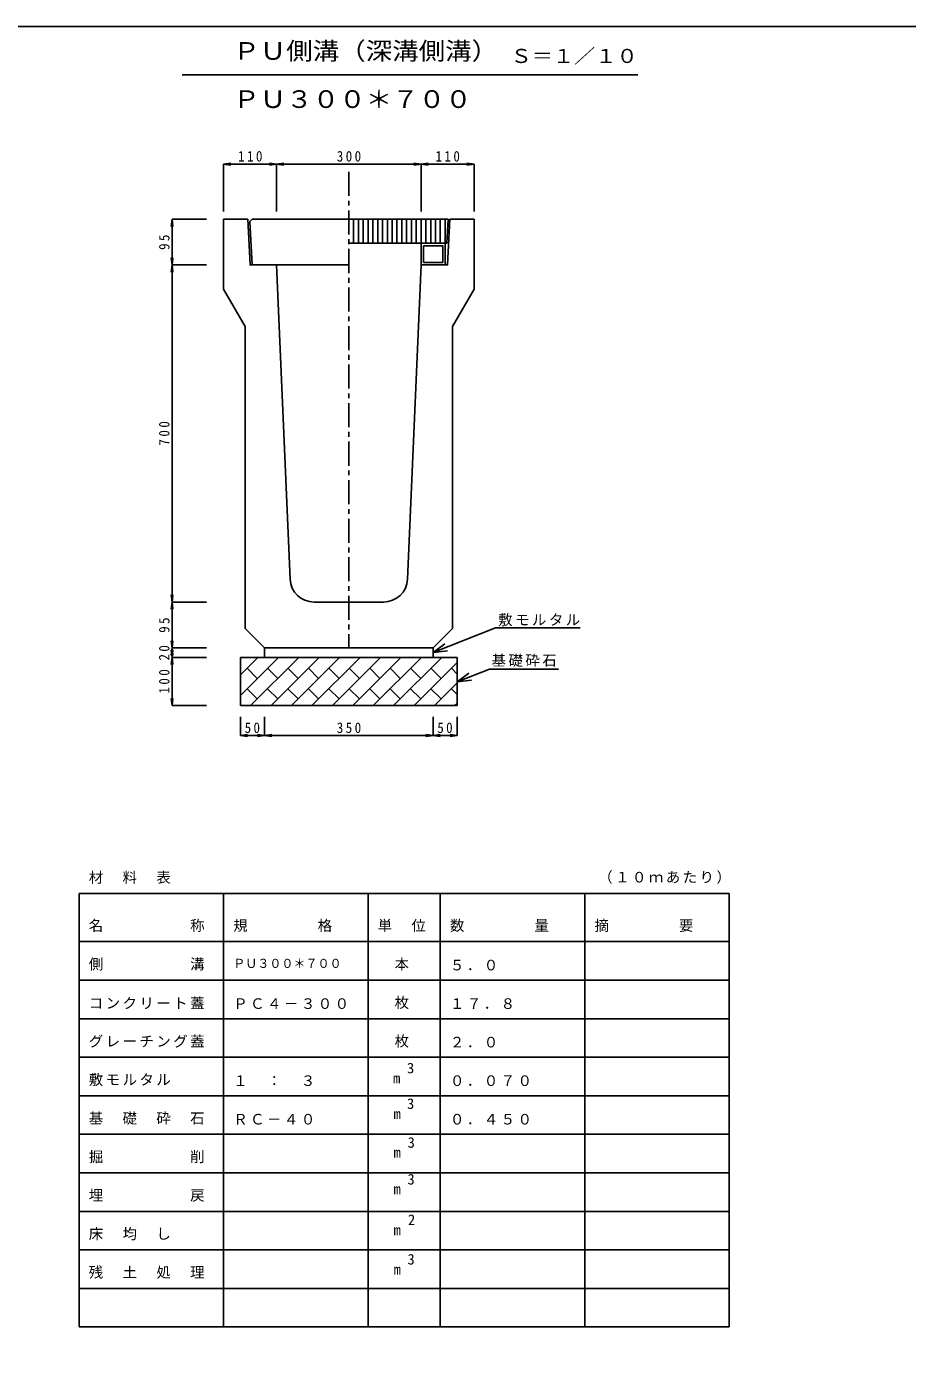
# Model space of a CAD drawing. Units: millimetres, scale not verified. Extents: x -4010 to 3990, y -2662 to 2838.
# Drawn here: x -2181 to -352, y 83 to 2838 of the extents above; entities that cross this region are included whole.
import ezdxf
from ezdxf.enums import TextEntityAlignment as Align

# ---------------------------------------------------------------- set-up
doc = ezdxf.new("R2010")
doc.units = ezdxf.units.MM
doc.header["$LTSCALE"] = 10
doc.linetypes.add('CHAIN1', pattern=[8, 5, -1, 1, -1])
doc.layers.add('0-0', color=7, linetype='Continuous')
doc.styles.add('ＭＳ ゴシック', font='')
doc.styles.get('ＭＳ ゴシック').set_extended_font_data('MS Gothic')

msp = doc.modelspace()

# ---------------------------------------------------------------- linework, layer by layer
at = {"layer": '0-0'}
for p, q in [((-1857.91, 2738.48), (-911.83, 2738.48)), ((-1771.81, 2552.85), (-1756.94, 2554.81)), ((-1771.81, 2552.85), (-1661.81, 2552.85)), ((-1771.81, 2454.12), (-1771.81, 2552.85)), ((-1771.81, 2552.85), (-1756.94, 2550.89)), ((-1661.81, 2552.85), (-1676.69, 2554.81)), ((-1661.81, 2552.85), (-1676.69, 2550.89)), ((-1661.81, 2552.85), (-1646.94, 2554.81)), ((-1661.81, 2454.12), (-1661.81, 2552.85)), ((-1661.81, 2552.85), (-1361.81, 2552.85)), ((-1661.81, 2552.85), (-1646.94, 2550.89)), ((-1361.81, 2552.85), (-1376.69, 2554.81)), ((-1361.81, 2552.85), (-1376.69, 2550.89)), ((-1361.81, 2552.85), (-1346.94, 2554.81)), ((-1361.81, 2454.12), (-1361.81, 2552.85)), ((-1361.81, 2552.85), (-1251.81, 2552.85)), ((-1361.81, 2552.85), (-1346.94, 2550.89)), ((-1251.81, 2552.85), (-1266.69, 2554.81)), ((-1251.81, 2552.85), (-1266.69, 2550.89)), ((-1251.81, 2454.12), (-1251.81, 2552.85)), ((-1878.83, 2438.48), (-1880.79, 2423.6)), ((-1878.83, 2438.48), (-1878.83, 2343.48)), ((-1807.65, 2438.48), (-1878.83, 2438.48)), ((-1878.83, 2438.48), (-1876.88, 2423.6)), ((-1721.81, 2438.48), (-1771.81, 2438.48)), ((-1771.81, 2438.48), (-1771.81, 2293.48)), ((-1712.81, 2438.48), (-1717.55, 2433.48)), ((-1712.81, 2343.48), (-1717.55, 2433.48)), ((-1501.81, 2438.48), (-1501.81, 2388.48)), ((-1491.81, 2438.48), (-1491.81, 2388.48)), ((-1481.81, 2438.48), (-1481.81, 2388.48)), ((-1471.81, 2438.48), (-1471.81, 2388.48)), ((-1461.81, 2438.48), (-1461.81, 2388.48)), ((-1451.81, 2438.48), (-1451.81, 2388.48)), ((-1441.81, 2438.48), (-1441.81, 2388.48)), ((-1431.81, 2438.48), (-1431.81, 2388.48)), ((-1421.81, 2438.48), (-1421.81, 2388.48)), ((-1411.81, 2438.48), (-1411.81, 2388.48)), ((-1401.81, 2438.48), (-1401.81, 2388.48)), ((-1391.81, 2438.48), (-1391.81, 2388.48)), ((-1381.81, 2438.48), (-1381.81, 2388.48)), ((-1371.81, 2438.48), (-1371.81, 2388.48)), ((-1361.81, 2438.48), (-1361.81, 2388.48)), ((-1351.81, 2438.48), (-1351.81, 2388.48)), ((-1341.81, 2438.48), (-1341.81, 2388.48)), ((-1331.81, 2438.48), (-1331.81, 2388.48)), ((-1321.81, 2438.48), (-1321.81, 2388.48)), ((-1311.81, 2438.48), (-1311.81, 2388.48)), ((-1301.81, 2438.48), (-1251.81, 2438.48)), ((-1251.81, 2438.48), (-1251.81, 2293.48)), ((-1511.81, 2388.48), (-1308.45, 2388.48)), ((-1361.81, 2343.48), (-1361.81, 2388.48)), ((-1356.81, 2383.48), (-1316.81, 2383.48)), ((-1356.81, 2348.47), (-1356.81, 2383.48)), ((-1316.81, 2348.47), (-1316.81, 2383.48)), ((-1311.81, 2343.48), (-1311.81, 2388.48)), ((-1878.83, 2343.48), (-1880.79, 2358.35)), ((-1878.83, 2343.48), (-1880.79, 2328.6)), ((-1878.83, 2343.48), (-1876.88, 2358.35)), ((-1807.65, 2343.48), (-1878.83, 2343.48)), ((-1878.83, 2343.48), (-1876.88, 2328.6)), ((-1878.83, 2343.48), (-1878.83, 1643.48)), ((-1511.81, 2343.48), (-1712.81, 2343.48)), ((-1661.81, 2343.48), (-1633.87, 1691.33)), ((-1389.76, 1691.33), (-1361.81, 2343.48)), ((-1316.81, 2348.47), (-1356.81, 2348.47)), ((-1771.81, 2293.48), (-1726.81, 2215.53)), ((-1251.81, 2293.48), (-1296.81, 2215.53)), ((-1296.81, 2215.53), (-1296.81, 1588.48)), ((-1878.83, 1643.48), (-1880.79, 1658.35)), ((-1878.83, 1643.48), (-1876.88, 1658.35)), ((-1878.83, 1643.48), (-1880.79, 1628.6)), ((-1807.65, 1643.48), (-1878.83, 1643.48)), ((-1878.83, 1643.48), (-1876.88, 1628.6)), ((-1878.83, 1643.48), (-1878.83, 1548.48)), ((-1583.91, 1643.48), (-1439.72, 1643.48)), ((-1336.81, 1538.81), (-1206.91, 1589.72)), ((-1336.81, 1548.48), (-1296.81, 1588.48)), ((-1206.91, 1589.72), (-1031.73, 1589.72)), ((-1878.83, 1548.48), (-1880.79, 1563.35)), ((-1878.83, 1548.48), (-1880.79, 1533.6)), ((-1878.83, 1528.48), (-1880.79, 1543.35)), ((-1878.83, 1548.48), (-1876.88, 1563.35)), ((-1807.65, 1548.48), (-1878.83, 1548.48)), ((-1878.83, 1548.48), (-1876.88, 1533.6)), ((-1878.83, 1548.48), (-1878.83, 1528.48)), ((-1878.83, 1528.48), (-1876.88, 1543.35)), ((-1686.81, 1548.48), (-1336.81, 1548.48)), ((-1686.81, 1548.48), (-1686.81, 1528.48)), ((-1336.81, 1538.81), (-1312.67, 1556.61)), ((-1336.81, 1548.48), (-1336.81, 1528.48)), ((-1878.83, 1528.48), (-1880.79, 1513.6)), ((-1807.65, 1528.48), (-1878.83, 1528.48)), ((-1878.83, 1528.48), (-1876.88, 1513.6)), ((-1878.83, 1528.48), (-1878.83, 1428.48)), ((-1736.81, 1528.48), (-1286.81, 1528.48)), ((-1736.81, 1528.48), (-1736.81, 1428.48)), ((-1736.81, 1449.8), (-1658.14, 1528.48)), ((-1736.81, 1492.23), (-1700.57, 1528.48)), ((-1715.71, 1428.48), (-1615.71, 1528.48)), ((-1701.84, 1527.2), (-1703.12, 1528.48)), ((-1673.29, 1428.48), (-1573.29, 1528.48)), ((-1659.41, 1527.2), (-1660.69, 1528.48)), ((-1630.86, 1428.48), (-1530.86, 1528.48)), ((-1616.99, 1527.2), (-1618.26, 1528.48)), ((-1588.43, 1428.48), (-1488.43, 1528.48)), ((-1574.56, 1527.2), (-1575.84, 1528.48)), ((-1546.01, 1428.48), (-1446.01, 1528.48)), ((-1532.14, 1527.2), (-1533.41, 1528.47)), ((-1503.58, 1428.48), (-1403.58, 1528.48)), ((-1489.71, 1527.2), (-1490.98, 1528.48)), ((-1461.15, 1428.48), (-1361.15, 1528.48)), ((-1447.28, 1527.2), (-1448.56, 1528.48)), ((-1418.73, 1428.48), (-1318.73, 1528.48)), ((-1404.86, 1527.2), (-1406.13, 1528.48)), ((-1376.3, 1428.48), (-1286.81, 1517.96)), ((-1362.43, 1527.2), (-1363.71, 1528.47)), ((-1336.81, 1538.81), (-1307, 1542.15)), ((-1320, 1527.2), (-1321.28, 1528.48)), ((-1286.81, 1528.48), (-1286.81, 1428.48)), ((-1701.84, 1484.77), (-1723.05, 1505.99)), ((-1659.41, 1484.77), (-1680.63, 1505.99)), ((-1616.99, 1484.77), (-1638.2, 1505.99)), ((-1574.56, 1484.77), (-1595.78, 1505.99)), ((-1532.14, 1484.77), (-1553.35, 1505.99)), ((-1489.71, 1484.77), (-1510.92, 1505.99)), ((-1447.28, 1484.77), (-1468.5, 1505.99)), ((-1404.86, 1484.77), (-1426.07, 1505.99)), ((-1362.43, 1484.77), (-1383.64, 1505.99)), ((-1320, 1484.77), (-1341.22, 1505.99)), ((-1286.81, 1494.01), (-1298.79, 1505.99)), ((-1286.81, 1477.84), (-1219.51, 1504.13)), ((-1286.81, 1477.84), (-1262.65, 1495.62)), ((-1219.51, 1504.13), (-1076.48, 1504.13)), ((-1701.84, 1442.35), (-1723.05, 1463.56)), ((-1659.41, 1442.35), (-1680.63, 1463.56)), ((-1616.99, 1442.35), (-1638.2, 1463.56)), ((-1574.56, 1442.35), (-1595.77, 1463.56)), ((-1532.14, 1442.35), (-1553.35, 1463.56)), ((-1489.71, 1442.35), (-1510.92, 1463.56)), ((-1447.28, 1442.35), (-1468.5, 1463.56)), ((-1404.86, 1442.35), (-1426.07, 1463.56)), ((-1362.43, 1442.35), (-1383.64, 1463.56)), ((-1320, 1442.35), (-1341.22, 1463.56)), ((-1333.88, 1428.48), (-1286.81, 1475.54)), ((-1286.81, 1451.58), (-1298.79, 1463.56)), ((-1286.81, 1477.84), (-1257, 1481.15)), ((-1878.83, 1428.48), (-1880.79, 1443.35)), ((-1878.83, 1428.48), (-1876.88, 1443.35)), ((-1291.45, 1428.48), (-1286.81, 1433.11)), ((-1807.65, 1428.48), (-1878.83, 1428.48)), ((-1736.81, 1428.48), (-1286.81, 1428.48)), ((-1736.81, 1405.29), (-1736.81, 1366.34)), ((-1686.81, 1405.29), (-1686.81, 1366.34)), ((-1336.81, 1405.29), (-1336.81, 1366.34)), ((-1286.81, 1405.29), (-1286.81, 1366.34)), ((-1736.81, 1366.34), (-1721.94, 1368.29)), ((-1736.81, 1366.34), (-1686.81, 1366.34)), ((-1736.81, 1366.34), (-1721.94, 1364.38)), ((-1686.81, 1366.34), (-1701.69, 1368.29)), ((-1686.81, 1366.34), (-1701.69, 1364.38)), ((-1686.81, 1366.34), (-1671.94, 1368.29)), ((-1686.81, 1366.34), (-1336.81, 1366.34)), ((-1686.81, 1366.34), (-1671.94, 1364.38)), ((-1336.81, 1366.34), (-1351.69, 1368.29)), ((-1336.81, 1366.34), (-1351.69, 1364.38)), ((-1336.81, 1366.34), (-1321.94, 1368.29)), ((-1336.81, 1366.34), (-1286.81, 1366.34)), ((-1336.81, 1366.34), (-1321.94, 1364.38)), ((-1286.81, 1366.34), (-1301.69, 1368.29)), ((-1286.81, 1366.34), (-1301.69, 1364.38)), ((-2071.81, 1038.48), (-721.81, 1038.48)), ((-2071.81, 1038.48), (-2071.81, 138.48)), ((-1771.81, 1038.48), (-1771.81, 138.48)), ((-1471.81, 1038.48), (-1471.81, 138.48)), ((-1321.81, 1038.48), (-1321.81, 138.48)), ((-1021.81, 1038.48), (-1021.81, 138.48)), ((-721.81, 1038.48), (-721.81, 138.48)), ((-2071.81, 938.48), (-721.81, 938.48)), ((-2071.81, 858.48), (-721.81, 858.48)), ((-2071.81, 778.48), (-721.81, 778.48)), ((-2071.81, 698.48), (-721.81, 698.48)), ((-2071.81, 618.48), (-721.81, 618.48)), ((-2071.81, 538.48), (-721.81, 538.48)), ((-2071.81, 458.48), (-721.81, 458.48)), ((-2071.81, 378.48), (-721.81, 378.48)), ((-2071.81, 298.48), (-721.81, 298.48)), ((-2071.81, 218.48), (-721.81, 218.48)), ((-2071.81, 138.48), (-721.81, 138.48)), ((-1976.81, 138.47), (-966.81, 138.47))]:
    msp.add_line(p, q, dxfattribs=at)
at = {"layer": '0-0', "linetype": 'CHAIN1'}
msp.add_line((-1511.81, 2536.68), (-1511.81, 1548.48), dxfattribs=at)
at = {"layer": '0-0', "color": 2}
msp.add_lwpolyline([(-4010.17, 2838.48), (3989.83, 2838.48), (3989.83, -2661.53)], dxfattribs=at)
at = {"layer": '0-0'}
for points in [[(-1721.81, 2438.48), (-1716.81, 2343.48), (-1661.81, 2343.48)], [(-1712.81, 2438.48), (-1305.81, 2438.48), (-1308.45, 2388.48)], [(-1301.81, 2438.48), (-1306.81, 2343.48), (-1361.81, 2343.48)], [(-1726.81, 2215.53), (-1726.81, 1588.48), (-1686.81, 1548.48)]]:
    msp.add_lwpolyline(points, dxfattribs=at)
for centre, start, end in [((-1583.91, 1693.48), 182.45407, 270), ((-1439.72, 1693.48), 270, 357.54593)]:
    msp.add_arc(centre, 50, start, end, dxfattribs=at)

# ---------------------------------------------------------------- texts
at = {"layer": '0-0', "color": 3, "style": 'ＭＳ ゴシック', "width": 1.1}
for s, p in [('ＰＵ側溝（深溝側溝）', (-1751.81, 2758.48)), ('ＰＵ３００＊７００', (-1751.81, 2658.48))]:
    msp.add_text(s, height=36.66, dxfattribs=at).set_placement(p, align=Align.BOTTOM_LEFT)
at = {"layer": '0-0', "style": 'ＭＳ ゴシック', "width": 1.1}
msp.add_text('Ｓ＝１／１０', height=29.33, dxfattribs=at).set_placement((-1175.99, 2753.96), align=Align.BOTTOM_LEFT)
at = {"layer": '0-0', "color": 4, "style": 'ＭＳ ゴシック'}
msp.add_text('ＰＵ３００＊７００', height=18.33, dxfattribs=at).set_placement((-1751.81, 878.48), align=Align.BOTTOM_LEFT)
at = {"layer": '0-0', "style": 'ＭＳ ゴシック'}
for s, p in [('3', (-1390.96, 658.48)), ('m', (-1419.96, 637.48)), ('3', (-1390.96, 584.48)), ('m', (-1418.96, 563.48)), ('3', (-1389.66, 503.98)), ('m', (-1418.96, 483.48)), ('3', (-1389.96, 427.58)), ('m', (-1418.96, 407.47)), ('2', (-1388.96, 343.48)), ('m', (-1418.86, 322.48)), ('3', (-1389.96, 261.48)), ('m', (-1418.66, 240.48))]:
    msp.add_text(s, height=21.99, dxfattribs=at).set_placement(p, align=Align.BOTTOM_LEFT)
at = {"layer": '0-0', "char_height": 21.99, "attachment_point": 7, "style": 'ＭＳ ゴシック'}
for s, insert in [('\\T1.38;\\W0.9;110', (-1741.81, 2557.85)), ('\\T1.38;\\W0.9;300', (-1536.81, 2557.85)), ('\\T1.38;\\W0.9;110', (-1331.81, 2557.85)), ('\\T1.17;敷モルタル', (-1201.68, 1593.28)), ('\\T1.17;基礎砕石', (-1215.33, 1509.09)), ('\\T1.36;\\W0.9;50', (-1728.06, 1371.34)), ('\\T1.38;\\W0.9;350', (-1536.81, 1371.34)), ('\\T1.36;\\W0.9;50', (-1328.06, 1371.34)), ('\\T1.17;材\u3000料\u3000表', (-2051.81, 1058.48)), ('\\T1.17;（１０ｍあたり）', (-994.04, 1058.48)), ('\\T1.17;名\u3000\u3000\u3000\u3000\u3000称', (-2051.81, 958.48)), ('\\T1.17;規\u3000\u3000\u3000\u3000格', (-1751.81, 958.48)), ('\\T1.17;単\u3000位', (-1451.81, 958.48)), ('\\T1.17;数\u3000\u3000\u3000\u3000量', (-1301.81, 958.48)), ('\\T1.17;摘\u3000\u3000\u3000\u3000要', (-1001.81, 958.48)), ('\\T1.17;側\u3000\u3000\u3000\u3000\u3000溝', (-2051.81, 878.48)), ('\\T1.17;\u3000本', (-1451.81, 878.48)), ('\\T1.17;５．０', (-1301.81, 878.48)), ('\\T1.17;コンクリート蓋', (-2051.81, 798.48)), ('\\T1.17;ＰＣ４－３００', (-1751.81, 798.48)), ('\\T1.17;\u3000枚', (-1451.81, 798.48)), ('\\T1.17;１７．８', (-1301.81, 798.48)), ('\\T1.17;グレーチング蓋', (-2051.81, 718.48)), ('\\T1.17;\u3000枚', (-1451.81, 718.48)), ('\\T1.17;２．０', (-1301.81, 718.48)), ('\\T1.17;敷モルタル', (-2051.81, 638.48)), ('\\T1.17;１\u3000：\u3000３', (-1751.81, 638.48)), ('\\T1.17;０．０７０', (-1301.81, 638.48)), ('\\T1.17;基\u3000礎\u3000砕\u3000石', (-2051.81, 558.48)), ('\\T1.17;ＲＣ－４０', (-1751.81, 558.48)), ('\\T1.17;０．４５０', (-1301.81, 558.48)), ('\\T1.17;掘\u3000\u3000\u3000\u3000\u3000削', (-2051.81, 478.48)), ('\\T1.17;埋\u3000\u3000\u3000\u3000\u3000戻', (-2051.81, 398.48)), ('\\T1.17;床\u3000均\u3000し', (-2051.81, 318.48)), ('\\T1.17;残\u3000土\u3000処\u3000理', (-2051.81, 238.48))]:
    msp.add_mtext(s, dxfattribs=dict(at, insert=insert))
at = {"layer": '0-0', "char_height": 21.99, "attachment_point": 7, "rotation": 90, "style": 'ＭＳ ゴシック'}
for s, insert in [('\\T1.36;\\W0.9;95', (-1883.83, 2374.73)), ('\\T1.38;\\W0.9;700', (-1883.83, 1968.48)), ('\\T1.36;\\W0.9;95', (-1883.83, 1579.73)), ('\\T1.36;\\W0.9;20', (-1883.83, 1522.23)), ('\\T1.38;\\W0.9;100', (-1883.83, 1453.48))]:
    msp.add_mtext(s, dxfattribs=dict(at, insert=insert))

doc.saveas('drawing.dxf')
